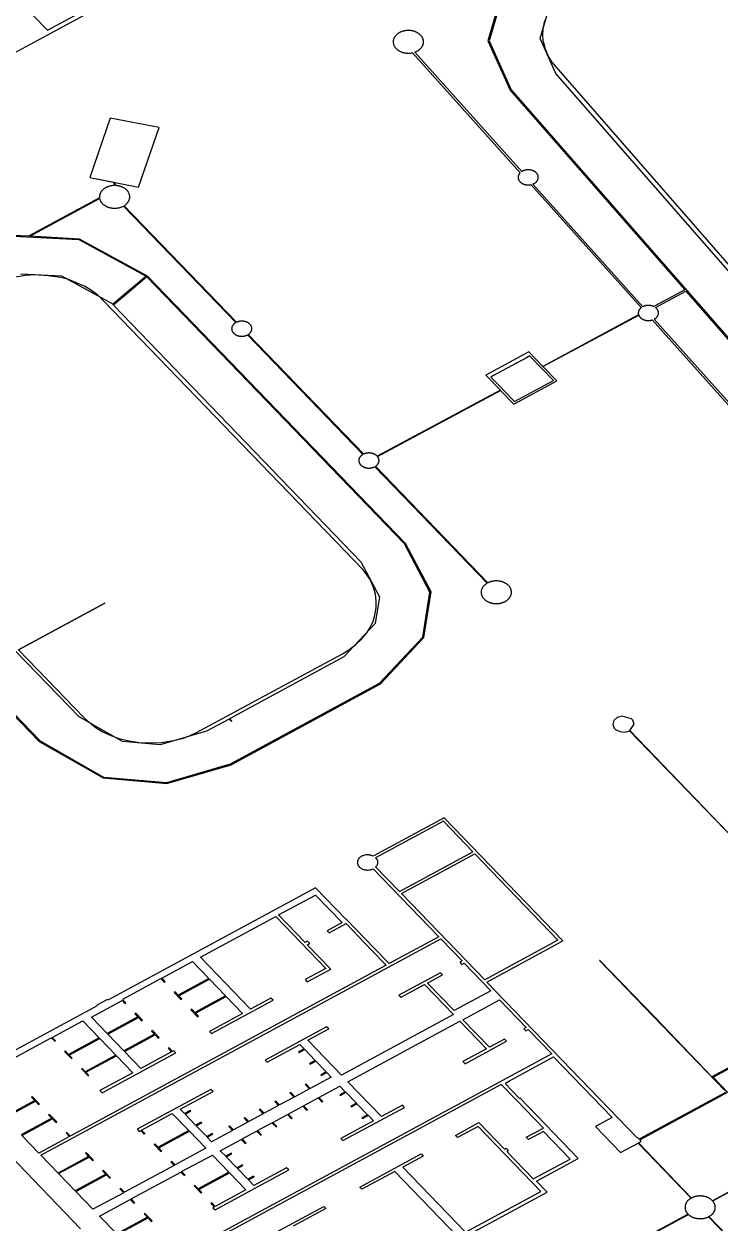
# Model space of a CAD drawing. Extents: x 12.24841 to 12.25249, y 41.79404 to 41.79717.
# Drawn here: x 12.251239 to 12.25157, y 41.79537 to 41.795941 of the extents above; entities that cross this region are included whole.
import ezdxf

# ---------------------------------------------------------------- set-up
doc = ezdxf.new("R2010")
doc.units = 0
doc.layers.add('RM$', color=3, linetype='CONTINUOUS')

msp = doc.modelspace()

# ---------------------------------------------------------------- linework, layer by layer
at = {"layer": 'RM$'}
for points in [[(12.25146801, 41.79595939), (12.25146035, 41.79593296), (12.25147081, 41.7959096), (12.25158568, 41.79577829), (12.25161019, 41.7957619), (12.25164158, 41.79575658), (12.25167409, 41.79576389), (12.25173873, 41.79579319), (12.25174682, 41.79579754), (12.25176869, 41.79582548), (12.25176248, 41.79585722), (12.25166401, 41.79599596)], [(12.25122581, 41.79592271), (12.25136028, 41.79599537)], [(12.25164451, 41.79598602), (12.25173986, 41.79585167), (12.25174429, 41.79582903), (12.25172967, 41.79581036), (12.25173185, 41.7958081), (12.25173184, 41.7958081), (12.25173174, 41.79580805), (12.2517296, 41.79581027), (12.25172909, 41.79580963), (12.25172579, 41.79580785), (12.25166449, 41.79578005), (12.25164074, 41.79577472), (12.25162129, 41.79577801), (12.25160361, 41.79578984), (12.25149209, 41.79591732), (12.25148464, 41.79593396), (12.25148955, 41.7959509)], [(12.2512289, 41.79595968), (12.25124989, 41.79593793), (12.2513082, 41.79596945)], [(12.25146745, 41.79595961), (12.25145972, 41.79593294), (12.25147026, 41.7959094), (12.25155339, 41.79581437), (12.25153868, 41.79580642), (12.25153867, 41.79580642), (12.25153853, 41.79580649), (12.25153838, 41.79580655), (12.25153823, 41.7958066), (12.25153808, 41.79580666), (12.25153793, 41.79580671), (12.25153777, 41.79580675), (12.25153761, 41.79580679), (12.25153745, 41.79580683), (12.25153729, 41.79580686), (12.25153713, 41.79580689), (12.25153696, 41.79580692), (12.25153679, 41.79580694), (12.25153663, 41.79580695), (12.25153646, 41.79580696), (12.25153629, 41.79580697), (12.25153612, 41.79580697), (12.25153596, 41.79580697), (12.25153579, 41.79580697), (12.25153562, 41.79580695), (12.25153546, 41.79580694), (12.25153529, 41.79580692), (12.25153512, 41.7958069), (12.25153496, 41.79580687), (12.2515348, 41.79580684), (12.25153464, 41.7958068), (12.25153448, 41.79580676), (12.25153432, 41.79580672), (12.25153417, 41.79580667), (12.25153401, 41.79580661), (12.25153386, 41.79580656), (12.25153372, 41.7958065), (12.25153357, 41.79580643), (12.25153346, 41.79580637), (12.25153346, 41.79580637), (12.25148112, 41.79586474), (12.25148126, 41.7958648), (12.25148141, 41.79586486), (12.25148155, 41.79586493), (12.25148168, 41.795865), (12.25148182, 41.79586508), (12.25148195, 41.79586516), (12.25148208, 41.79586524), (12.2514822, 41.79586533), (12.25148232, 41.79586542), (12.25148243, 41.79586551), (12.25148254, 41.7958656), (12.25148265, 41.7958657), (12.25148275, 41.7958658), (12.25148285, 41.7958659), (12.25148294, 41.79586601), (12.25148303, 41.79586611), (12.25148311, 41.79586622), (12.25148319, 41.79586634), (12.25148326, 41.79586645), (12.25148332, 41.79586657), (12.25148338, 41.79586668), (12.25148344, 41.7958668), (12.25148349, 41.79586692), (12.25148353, 41.79586704), (12.25148357, 41.79586716), (12.2514836, 41.79586729), (12.25148363, 41.79586741), (12.25148365, 41.79586754), (12.25148367, 41.79586766), (12.25148368, 41.79586779), (12.25148368, 41.79586791), (12.25148368, 41.79586804), (12.25148367, 41.79586816), (12.25148365, 41.79586829), (12.25148363, 41.79586841), (12.25148361, 41.79586854), (12.25148358, 41.79586866), (12.25148354, 41.79586878), (12.2514835, 41.79586891), (12.25148345, 41.79586903), (12.25148339, 41.79586915), (12.25148333, 41.79586926), (12.25148327, 41.79586938), (12.2514832, 41.79586949), (12.25148312, 41.7958696), (12.25148304, 41.79586971), (12.25148296, 41.79586982), (12.25148286, 41.79586993), (12.25148277, 41.79587003), (12.25148267, 41.79587013), (12.25148256, 41.79587023), (12.25148245, 41.79587033), (12.25148234, 41.79587042), (12.25148222, 41.79587051), (12.2514821, 41.79587059), (12.25148197, 41.79587068), (12.25148184, 41.79587075), (12.25148171, 41.79587083), (12.25148157, 41.7958709), (12.25148143, 41.79587097), (12.25148129, 41.79587104), (12.25148114, 41.7958711), (12.25148099, 41.79587116), (12.25148084, 41.79587121), (12.25148068, 41.79587126), (12.25148053, 41.7958713), (12.25148037, 41.79587134), (12.25148021, 41.79587138), (12.25148004, 41.79587141), (12.25147988, 41.79587144), (12.25147972, 41.79587147), (12.25147955, 41.79587149), (12.25147938, 41.7958715), (12.25147922, 41.79587151), (12.25147905, 41.79587152), (12.25147888, 41.79587152), (12.25147871, 41.79587152), (12.25147855, 41.79587152), (12.25147838, 41.79587151), (12.25147821, 41.79587149), (12.25147805, 41.79587147), (12.25147788, 41.79587145), (12.25147772, 41.79587142), (12.25147755, 41.79587139), (12.25147739, 41.79587135), (12.25147723, 41.79587131), (12.25147708, 41.79587127), (12.25147692, 41.79587122), (12.25147677, 41.79587116), (12.25147662, 41.79587111), (12.25147647, 41.79587105), (12.25147633, 41.79587098), (12.25147619, 41.79587091), (12.25147605, 41.79587084), (12.25147592, 41.79587077), (12.25147579, 41.79587069), (12.25142481, 41.79592755), (12.25142494, 41.79592759), (12.25142516, 41.79592768), (12.25142538, 41.79592777), (12.2514256, 41.79592787), (12.25142581, 41.79592797), (12.25142602, 41.79592808), (12.25142622, 41.79592819), (12.25142641, 41.79592831), (12.25142661, 41.79592843), (12.25142679, 41.79592856), (12.25142697, 41.79592869), (12.25142714, 41.79592883), (12.25142731, 41.79592897), (12.25142747, 41.79592912), (12.25142762, 41.79592927), (12.25142776, 41.79592942), (12.2514279, 41.79592958), (12.25142803, 41.79592974), (12.25142815, 41.7959299), (12.25142827, 41.79593007), (12.25142838, 41.79593024), (12.25142848, 41.79593042), (12.25142857, 41.79593059), (12.25142865, 41.79593077), (12.25142872, 41.79593095), (12.25142879, 41.79593113), (12.25142885, 41.79593132), (12.2514289, 41.7959315), (12.25142894, 41.79593169), (12.25142897, 41.79593187), (12.25142899, 41.79593206), (12.251429, 41.79593225), (12.25142901, 41.79593244), (12.25142901, 41.79593263), (12.25142899, 41.79593282), (12.25142897, 41.795933), (12.25142894, 41.79593319), (12.2514289, 41.79593338), (12.25142886, 41.79593356), (12.2514288, 41.79593375), (12.25142873, 41.79593393), (12.25142866, 41.79593411), (12.25142858, 41.79593429), (12.25142849, 41.79593446), (12.25142839, 41.79593464), (12.25142829, 41.79593481), (12.25142817, 41.79593498), (12.25142805, 41.79593514), (12.25142792, 41.7959353), (12.25142779, 41.79593546), (12.25142764, 41.79593562), (12.25142749, 41.79593577), (12.25142733, 41.79593591), (12.25142717, 41.79593606), (12.251427, 41.79593619), (12.25142682, 41.79593633), (12.25142664, 41.79593646), (12.25142645, 41.79593658), (12.25142625, 41.7959367), (12.25142605, 41.79593681), (12.25142584, 41.79593692), (12.25142563, 41.79593703), (12.25142542, 41.79593712), (12.2514252, 41.79593722), (12.25142497, 41.7959373), (12.25142475, 41.79593738), (12.25142451, 41.79593746), (12.25142428, 41.79593752), (12.25142404, 41.79593759), (12.2514238, 41.79593764), (12.25142356, 41.79593769), (12.25142331, 41.79593773), (12.25142307, 41.79593777), (12.25142282, 41.7959378), (12.25142257, 41.79593782), (12.25142232, 41.79593784), (12.25142206, 41.79593785), (12.25142181, 41.79593785), (12.25142156, 41.79593785), (12.25142131, 41.79593784), (12.25142106, 41.79593783), (12.25142081, 41.7959378), (12.25142056, 41.79593778), (12.25142031, 41.79593774), (12.25142007, 41.7959377), (12.25141982, 41.79593765), (12.25141958, 41.7959376), (12.25141934, 41.79593753), (12.25141911, 41.79593747), (12.25141888, 41.79593739), (12.25141865, 41.79593732), (12.25141842, 41.79593723), (12.2514182, 41.79593714), (12.25141798, 41.79593704), (12.25141777, 41.79593694), (12.25141757, 41.79593683), (12.25141736, 41.79593672), (12.25141717, 41.7959366), (12.25141698, 41.79593648), (12.25141679, 41.79593635), (12.25141661, 41.79593622), (12.25141644, 41.79593608), (12.25141628, 41.79593594), (12.25141612, 41.79593579), (12.25141597, 41.79593564), (12.25141582, 41.79593549), (12.25141568, 41.79593533), (12.25141555, 41.79593517), (12.25141543, 41.795935), (12.25141531, 41.79593484), (12.25141521, 41.79593467), (12.25141511, 41.79593449), (12.25141502, 41.79593432), (12.25141493, 41.79593414), (12.25141486, 41.79593396), (12.25141479, 41.79593378), (12.25141474, 41.79593359), (12.25141469, 41.79593341), (12.25141465, 41.79593322), (12.25141462, 41.79593303), (12.25141459, 41.79593285), (12.25141458, 41.79593266), (12.25141457, 41.79593247), (12.25141458, 41.79593228), (12.25141459, 41.79593209), (12.25141461, 41.79593191), (12.25141464, 41.79593172), (12.25141468, 41.79593153), (12.25141473, 41.79593135), (12.25141478, 41.79593116), (12.25141485, 41.79593098), (12.25141492, 41.7959308), (12.251415, 41.79593062), (12.25141509, 41.79593045), (12.25141519, 41.79593027), (12.2514153, 41.7959301), (12.25141541, 41.79592993), (12.25141553, 41.79592977), (12.25141566, 41.79592961), (12.2514158, 41.79592945), (12.25141594, 41.79592929), (12.25141609, 41.79592914), (12.25141625, 41.79592899), (12.25141641, 41.79592885), (12.25141659, 41.79592871), (12.25141676, 41.79592858), (12.25141695, 41.79592845), (12.25141714, 41.79592833), (12.25141733, 41.79592821), (12.25141753, 41.79592809), (12.25141774, 41.79592799), (12.25141795, 41.79592788), (12.25141816, 41.79592778), (12.25141838, 41.79592769), (12.25141861, 41.79592761), (12.25141884, 41.79592753), (12.25141907, 41.79592745), (12.2514193, 41.79592738), (12.25141954, 41.79592732), (12.25141978, 41.79592727), (12.25142003, 41.79592722), (12.25142027, 41.79592717), (12.25142052, 41.79592714), (12.25142077, 41.79592711), (12.25142102, 41.79592708), (12.25142127, 41.79592707), (12.25142152, 41.79592706), (12.25142177, 41.79592705), (12.25142202, 41.79592706), (12.25142227, 41.79592707), (12.25142252, 41.79592708), (12.25142278, 41.7959271), (12.25142302, 41.79592713), (12.25142327, 41.79592717), (12.25142352, 41.79592721), (12.25142376, 41.79592726), (12.25142384, 41.79592728), (12.25147508, 41.79587014), (12.25147498, 41.79587005), (12.25147489, 41.79586995), (12.25147479, 41.79586984), (12.25147471, 41.79586973), (12.25147463, 41.79586962), (12.25147455, 41.79586951), (12.25147448, 41.7958694), (12.25147441, 41.79586928), (12.25147435, 41.79586917), (12.2514743, 41.79586905), (12.25147425, 41.79586893), (12.2514742, 41.7958688), (12.25147416, 41.79586868), (12.25147413, 41.79586856), (12.2514741, 41.79586844), (12.25147408, 41.79586831), (12.25147407, 41.79586819), (12.25147406, 41.79586806), (12.25147406, 41.79586793), (12.25147406, 41.79586781), (12.25147407, 41.79586768), (12.25147408, 41.79586756), (12.2514741, 41.79586743), (12.25147413, 41.79586731), (12.25147416, 41.79586719), (12.2514742, 41.79586706), (12.25147424, 41.79586694), (12.25147429, 41.79586682), (12.25147434, 41.7958667), (12.2514744, 41.79586658), (12.25147447, 41.79586647), (12.25147454, 41.79586635), (12.25147461, 41.79586624), (12.25147469, 41.79586613), (12.25147478, 41.79586602), (12.25147487, 41.79586592), (12.25147497, 41.79586582), (12.25147507, 41.79586572), (12.25147517, 41.79586562), (12.25147528, 41.79586552), (12.2514754, 41.79586543), (12.25147551, 41.79586534), (12.25147564, 41.79586526), (12.25147576, 41.79586517), (12.25147589, 41.79586509), (12.25147603, 41.79586502), (12.25147617, 41.79586494), (12.25147631, 41.79586488), (12.25147645, 41.79586481), (12.2514766, 41.79586475), (12.25147675, 41.79586469), (12.2514769, 41.79586464), (12.25147705, 41.79586459), (12.25147721, 41.79586454), (12.25147737, 41.7958645), (12.25147753, 41.79586447), (12.25147769, 41.79586443), (12.25147785, 41.7958644), (12.25147802, 41.79586438), (12.25147818, 41.79586436), (12.25147835, 41.79586434), (12.25147852, 41.79586433), (12.25147869, 41.79586433), (12.25147885, 41.79586432), (12.25147902, 41.79586433), (12.25147919, 41.79586433), (12.25147936, 41.79586434), (12.25147952, 41.79586436), (12.25147969, 41.79586438), (12.25147985, 41.7958644), (12.25148002, 41.79586443), (12.25148017, 41.79586446), (12.25153268, 41.7958059), (12.25153266, 41.79580588), (12.25153254, 41.79580579), (12.25153243, 41.7958057), (12.25153233, 41.7958056), (12.25153223, 41.7958055), (12.25153213, 41.7958054), (12.25153204, 41.79580529), (12.25153195, 41.79580518), (12.25153187, 41.79580507), (12.25153179, 41.79580496), (12.25153172, 41.79580485), (12.25153166, 41.79580473), (12.25153159, 41.79580461), (12.25153154, 41.7958045), (12.25153149, 41.79580438), (12.25153145, 41.79580425), (12.25153141, 41.79580413), (12.25153138, 41.79580401), (12.25153135, 41.79580388), (12.25153133, 41.79580376), (12.25153131, 41.79580363), (12.2515313, 41.79580351), (12.2515313, 41.79580338), (12.2515313, 41.79580326), (12.25153131, 41.79580313), (12.25153132, 41.79580301), (12.25153134, 41.79580288), (12.25153137, 41.79580276), (12.2515314, 41.79580263), (12.25153146, 41.79580245), (12.25148589, 41.7957779), (12.25147916, 41.79578488), (12.25145868, 41.79577381), (12.25146563, 41.79576661), (12.25140692, 41.79573522), (12.25140691, 41.79573523), (12.25140681, 41.79573533), (12.25140671, 41.79573543), (12.2514066, 41.79573552), (12.25140648, 41.79573561), (12.25140637, 41.7957357), (12.25140624, 41.79573579), (12.25140612, 41.79573587), (12.25140599, 41.79573595), (12.25140585, 41.79573603), (12.25140572, 41.7957361), (12.25140557, 41.79573617), (12.25140543, 41.79573623), (12.25140528, 41.79573629), (12.25140514, 41.79573635), (12.25140498, 41.7957364), (12.25140483, 41.79573645), (12.25140467, 41.7957365), (12.25140451, 41.79573654), (12.25140435, 41.79573658), (12.25140419, 41.79573661), (12.25140403, 41.79573664), (12.25140386, 41.79573666), (12.2514037, 41.79573668), (12.25140353, 41.7957367), (12.25140336, 41.79573671), (12.2514032, 41.79573672), (12.25140303, 41.79573672), (12.25140286, 41.79573672), (12.25140269, 41.79573671), (12.25140252, 41.7957367), (12.25140236, 41.79573669), (12.25140219, 41.79573667), (12.25140203, 41.79573664), (12.25140186, 41.79573661), (12.2514017, 41.79573658), (12.25140154, 41.79573655), (12.25140138, 41.79573651), (12.25140122, 41.79573646), (12.25140107, 41.79573641), (12.25140092, 41.79573636), (12.25140077, 41.7957363), (12.25140062, 41.79573624), (12.25140052, 41.7957362), (12.25134558, 41.79579314), (12.25134566, 41.7957932), (12.25134579, 41.79579328), (12.25134591, 41.79579337), (12.25134602, 41.79579346), (12.25134613, 41.79579356), (12.25134624, 41.79579365), (12.25134634, 41.79579375), (12.25134643, 41.79579386), (12.25134653, 41.79579396), (12.25134661, 41.79579407), (12.2513467, 41.79579418), (12.25134677, 41.79579429), (12.25134684, 41.7957944), (12.25134691, 41.79579452), (12.25134697, 41.79579464), (12.25134703, 41.79579476), (12.25134708, 41.79579488), (12.25134712, 41.795795), (12.25134716, 41.79579512), (12.25134719, 41.79579524), (12.25134722, 41.79579537), (12.25134724, 41.79579549), (12.25134725, 41.79579562), (12.25134726, 41.79579574), (12.25134727, 41.79579587), (12.25134726, 41.79579599), (12.25134725, 41.79579612), (12.25134724, 41.79579624), (12.25134722, 41.79579637), (12.25134719, 41.79579649), (12.25134716, 41.79579662), (12.25134713, 41.79579674), (12.25134708, 41.79579686), (12.25134703, 41.79579698), (12.25134698, 41.7957971), (12.25134692, 41.79579722), (12.25134686, 41.79579733), (12.25134678, 41.79579745), (12.25134671, 41.79579756), (12.25134663, 41.79579767), (12.25134654, 41.79579778), (12.25134645, 41.79579788), (12.25134635, 41.79579799), (12.25134625, 41.79579809), (12.25134615, 41.79579818), (12.25134604, 41.79579828), (12.25134592, 41.79579837), (12.25134581, 41.79579846), (12.25134568, 41.79579855), (12.25134556, 41.79579863), (12.25134543, 41.79579871), (12.25134529, 41.79579878), (12.25134516, 41.79579886), (12.25134502, 41.79579893), (12.25134487, 41.79579899), (12.25134473, 41.79579905), (12.25134458, 41.79579911), (12.25134442, 41.79579916), (12.25134427, 41.79579921), (12.25134411, 41.79579926), (12.25134395, 41.7957993), (12.25134379, 41.79579934), (12.25134363, 41.79579937), (12.25134347, 41.7957994), (12.2513433, 41.79579942), (12.25134314, 41.79579944), (12.25134297, 41.79579946), (12.2513428, 41.79579947), (12.25134264, 41.79579948), (12.25134247, 41.79579948), (12.2513423, 41.79579948), (12.25134213, 41.79579947), (12.25134197, 41.79579946), (12.2513418, 41.79579944), (12.25134163, 41.79579943), (12.25134147, 41.7957994), (12.2513413, 41.79579937), (12.25134114, 41.79579934), (12.25134098, 41.79579931), (12.25134082, 41.79579926), (12.25134066, 41.79579922), (12.25134051, 41.79579917), (12.25134036, 41.79579912), (12.25134021, 41.79579906), (12.25134006, 41.795799), (12.25133996, 41.79579896), (12.25128643, 41.79585444), (12.25128671, 41.79585461), (12.25128689, 41.79585474), (12.25128707, 41.79585487), (12.25128724, 41.79585501), (12.25128741, 41.79585515), (12.25128757, 41.7958553), (12.25128772, 41.79585545), (12.25128787, 41.7958556), (12.251288, 41.79585576), (12.25128813, 41.79585592), (12.25128826, 41.79585609), (12.25128837, 41.79585626), (12.25128848, 41.79585643), (12.25128858, 41.7958566), (12.25128867, 41.79585677), (12.25128875, 41.79585695), (12.25128883, 41.79585713), (12.25128889, 41.79585731), (12.25128895, 41.7958575), (12.251289, 41.79585768), (12.25128904, 41.79585787), (12.25128907, 41.79585806), (12.25128909, 41.79585824), (12.25128911, 41.79585843), (12.25128911, 41.79585862), (12.25128911, 41.79585881), (12.2512891, 41.795859), (12.25128907, 41.79585919), (12.25128904, 41.79585937), (12.25128901, 41.79585956), (12.25128896, 41.79585974), (12.2512889, 41.79585993), (12.25128884, 41.79586011), (12.25128876, 41.79586029), (12.25128868, 41.79586047), (12.25128859, 41.79586065), (12.2512885, 41.79586082), (12.25128839, 41.79586099), (12.25128828, 41.79586116), (12.25128816, 41.79586132), (12.25128803, 41.79586149), (12.25128789, 41.79586164), (12.25128775, 41.7958618), (12.25128759, 41.79586195), (12.25128744, 41.7958621), (12.25128727, 41.79586224), (12.2512871, 41.79586238), (12.25128692, 41.79586251), (12.25128674, 41.79586264), (12.25128655, 41.79586276), (12.25128635, 41.79586288), (12.25128615, 41.795863), (12.25128595, 41.79586311), (12.25128574, 41.79586321), (12.25128552, 41.79586331), (12.2512853, 41.7958634), (12.25128508, 41.79586348), (12.25128485, 41.79586356), (12.25128462, 41.79586364), (12.25128438, 41.79586371), (12.25128414, 41.79586377), (12.2512839, 41.79586382), (12.25128366, 41.79586387), (12.25128342, 41.79586392), (12.25128317, 41.79586395), (12.25128292, 41.79586398), (12.25128267, 41.79586401), (12.25128242, 41.79586402), (12.25128217, 41.79586403), (12.25128216, 41.79586548), (12.25129334, 41.79586332), (12.2513031, 41.79589165), (12.25127981, 41.79589614), (12.25127005, 41.79586781), (12.25128157, 41.79586559), (12.25128166, 41.79586403), (12.25128141, 41.79586403), (12.25128116, 41.79586401), (12.25128091, 41.79586399), (12.25128066, 41.79586396), (12.25128041, 41.79586392), (12.25128017, 41.79586388), (12.25127993, 41.79586383), (12.25127968, 41.79586378), (12.25127945, 41.79586372), (12.25127921, 41.79586365), (12.25127898, 41.79586358), (12.25127875, 41.7958635), (12.25127852, 41.79586341), (12.2512783, 41.79586332), (12.25127809, 41.79586323), (12.25127788, 41.79586312), (12.25127767, 41.79586302), (12.25127747, 41.7958629), (12.25127727, 41.79586278), (12.25127708, 41.79586266), (12.2512769, 41.79586253), (12.25127672, 41.7958624), (12.25127655, 41.79586226), (12.25127638, 41.79586212), (12.25127622, 41.79586197), (12.25127607, 41.79586182), (12.25127592, 41.79586167), (12.25127579, 41.79586151), (12.25127565, 41.79586135), (12.25127553, 41.79586119), (12.25127542, 41.79586102), (12.25127531, 41.79586085), (12.25127521, 41.79586067), (12.25127512, 41.7958605), (12.25127504, 41.79586032), (12.25127496, 41.79586014), (12.2512749, 41.79585996), (12.25127484, 41.79585978), (12.25127479, 41.79585959), (12.25127475, 41.7958594), (12.25127472, 41.79585922), (12.2512747, 41.79585903), (12.25127468, 41.79585884), (12.25127468, 41.79585865), (12.25127468, 41.79585846), (12.2512747, 41.79585818), (12.25124086, 41.7958399), (12.25123358, 41.79584029)], [(12.25160627, 41.79578978), (12.25149008, 41.79592294), (12.25148839, 41.79592583), (12.25148708, 41.79592896), (12.25148677, 41.79593021), (12.25148606, 41.79593297), (12.25148578, 41.79593573), (12.25148599, 41.79593886), (12.25148676, 41.79594267)], [(12.25112331, 41.79572638), (12.25124593, 41.79559931), (12.2512764, 41.79558202), (12.25130684, 41.79557936), (12.25133735, 41.79558827), (12.25140845, 41.79562679), (12.25142922, 41.79564884), (12.25143261, 41.79567058), (12.25142049, 41.79569364), (12.25129761, 41.79582097), (12.25126523, 41.79583857), (12.2512415, 41.79583986), (12.25127476, 41.79585783), (12.25127483, 41.79585753), (12.25127489, 41.79585735), (12.25127495, 41.79585716), (12.25127502, 41.79585698), (12.25127511, 41.7958568), (12.2512752, 41.79585663), (12.25127529, 41.79585645), (12.2512754, 41.79585628), (12.25127551, 41.79585612), (12.25127563, 41.79585595), (12.25127576, 41.79585579), (12.2512759, 41.79585563), (12.25127604, 41.79585548), (12.25127619, 41.79585532), (12.25127635, 41.79585518), (12.25127652, 41.79585503), (12.25127669, 41.7958549), (12.25127687, 41.79585476), (12.25127705, 41.79585463), (12.25127724, 41.79585451), (12.25127743, 41.79585439), (12.25127764, 41.79585428), (12.25127784, 41.79585417), (12.25127805, 41.79585407), (12.25127827, 41.79585397), (12.25127849, 41.79585388), (12.25127871, 41.79585379), (12.25127894, 41.79585371), (12.25127917, 41.79585364), (12.25127941, 41.79585357), (12.25127964, 41.79585351), (12.25127988, 41.79585345), (12.25128013, 41.7958534), (12.25128037, 41.79585336), (12.25128062, 41.79585332), (12.25128087, 41.79585329), (12.25128112, 41.79585327), (12.25128137, 41.79585325), (12.25128162, 41.79585324), (12.25128187, 41.79585324), (12.25128213, 41.79585324), (12.25128238, 41.79585325), (12.25128263, 41.79585326), (12.25128288, 41.79585329), (12.25128313, 41.79585332), (12.25128337, 41.79585335), (12.25128362, 41.79585339), (12.25128386, 41.79585344), (12.2512841, 41.7958535), (12.25128434, 41.79585356), (12.25128458, 41.79585362), (12.25128481, 41.7958537), (12.25128504, 41.79585378), (12.25128526, 41.79585386), (12.25128548, 41.79585395), (12.2512857, 41.79585405), (12.25128609, 41.79585424), (12.25133961, 41.79579878), (12.2513395, 41.79579872), (12.25133937, 41.79579864), (12.25133924, 41.79579856), (12.25133912, 41.79579848), (12.251339, 41.79579839), (12.25133889, 41.79579829), (12.25133878, 41.7957982), (12.25133867, 41.7957981), (12.25133857, 41.795798), (12.25133847, 41.7957979), (12.25133838, 41.79579779), (12.25133829, 41.79579769), (12.25133821, 41.79579758), (12.25133814, 41.79579747), (12.25133806, 41.79579735), (12.251338, 41.79579724), (12.25133794, 41.79579712), (12.25133788, 41.795797), (12.25133783, 41.79579688), (12.25133779, 41.79579676), (12.25133775, 41.79579664), (12.25133772, 41.79579651), (12.25133769, 41.79579639), (12.25133767, 41.79579626), (12.25133766, 41.79579614), (12.25133765, 41.79579601), (12.25133764, 41.79579589), (12.25133764, 41.79579576), (12.25133765, 41.79579564), (12.25133767, 41.79579551), (12.25133769, 41.79579539), (12.25133771, 41.79579526), (12.25133774, 41.79579514), (12.25133778, 41.79579502), (12.25133783, 41.7957949), (12.25133787, 41.79579478), (12.25133793, 41.79579466), (12.25133799, 41.79579454), (12.25133805, 41.79579442), (12.25133812, 41.79579431), (12.2513382, 41.7957942), (12.25133828, 41.79579409), (12.25133837, 41.79579398), (12.25133846, 41.79579387), (12.25133855, 41.79579377), (12.25133865, 41.79579367), (12.25133876, 41.79579357), (12.25133887, 41.79579348), (12.25133898, 41.79579338), (12.2513391, 41.7957933), (12.25133922, 41.79579321), (12.25133935, 41.79579313), (12.25133948, 41.79579305), (12.25133961, 41.79579297), (12.25133975, 41.7957929), (12.25133989, 41.79579283), (12.25134004, 41.79579276), (12.25134018, 41.7957927), (12.25134033, 41.79579265), (12.25134048, 41.79579259), (12.25134064, 41.79579254), (12.2513408, 41.7957925), (12.25134095, 41.79579246), (12.25134111, 41.79579242), (12.25134128, 41.79579239), (12.25134144, 41.79579236), (12.2513416, 41.79579233), (12.25134177, 41.79579231), (12.25134194, 41.7957923), (12.2513421, 41.79579229), (12.25134227, 41.79579228), (12.25134244, 41.79579228), (12.25134261, 41.79579228), (12.25134278, 41.79579229), (12.25134294, 41.7957923), (12.25134311, 41.79579231), (12.25134328, 41.79579233), (12.25134344, 41.79579235), (12.2513436, 41.79579238), (12.25134377, 41.79579241), (12.25134393, 41.79579245), (12.25134409, 41.79579249), (12.25134424, 41.79579254), (12.2513444, 41.79579258), (12.25134455, 41.79579264), (12.2513447, 41.79579269), (12.25134485, 41.79579275), (12.25134499, 41.79579282), (12.25134513, 41.79579289), (12.25134524, 41.79579294), (12.25140017, 41.79573602), (12.25140006, 41.79573596), (12.25139993, 41.79573588), (12.2513998, 41.7957358), (12.25139968, 41.79573572), (12.25139956, 41.79573563), (12.25139945, 41.79573554), (12.25139934, 41.79573544), (12.25139923, 41.79573534), (12.25139913, 41.79573524), (12.25139903, 41.79573514), (12.25139894, 41.79573504), (12.25139885, 41.79573493), (12.25139877, 41.79573482), (12.25139869, 41.79573471), (12.25139862, 41.79573459), (12.25139856, 41.79573448), (12.2513985, 41.79573436), (12.25139844, 41.79573424), (12.25139839, 41.79573412), (12.25139835, 41.795734), (12.25139831, 41.79573388), (12.25139828, 41.79573375), (12.25139825, 41.79573363), (12.25139823, 41.79573351), (12.25139821, 41.79573338), (12.25139821, 41.79573326), (12.2513982, 41.79573313), (12.2513982, 41.795733), (12.25139821, 41.79573288), (12.25139823, 41.79573275), (12.25139825, 41.79573263), (12.25139827, 41.7957325), (12.2513983, 41.79573238), (12.25139834, 41.79573226), (12.25139838, 41.79573214), (12.25139843, 41.79573202), (12.25139849, 41.7957319), (12.25139855, 41.79573178), (12.25139861, 41.79573166), (12.25139868, 41.79573155), (12.25139876, 41.79573144), (12.25139884, 41.79573133), (12.25139893, 41.79573122), (12.25139902, 41.79573111), (12.25139911, 41.79573101), (12.25139921, 41.79573091), (12.25139932, 41.79573081), (12.25139943, 41.79573072), (12.25139954, 41.79573063), (12.25139966, 41.79573054), (12.25139978, 41.79573045), (12.25139991, 41.79573037), (12.25140004, 41.79573029), (12.25140017, 41.79573021), (12.25140031, 41.79573014), (12.25140045, 41.79573007), (12.2514006, 41.79573001), (12.25140074, 41.79572994), (12.25140089, 41.79572989), (12.25140104, 41.79572983), (12.2514012, 41.79572978), (12.25140135, 41.79572974), (12.25140151, 41.7957297), (12.25140167, 41.79572966), (12.25140184, 41.79572963), (12.251402, 41.7957296), (12.25140216, 41.79572957), (12.25140233, 41.79572955), (12.2514025, 41.79572954), (12.25140266, 41.79572953), (12.25140283, 41.79572952), (12.251403, 41.79572952), (12.25140317, 41.79572952), (12.25140333, 41.79572953), (12.2514035, 41.79572954), (12.25140367, 41.79572955), (12.25140383, 41.79572957), (12.251404, 41.79572959), (12.25140416, 41.79572962), (12.25140433, 41.79572966), (12.25140449, 41.79572969), (12.25140465, 41.79572973), (12.2514048, 41.79572978), (12.25140496, 41.79572983), (12.25140511, 41.79572988), (12.25140526, 41.79572993), (12.25140541, 41.79573), (12.25140555, 41.79573006), (12.25140569, 41.79573013), (12.2514058, 41.79573018), (12.25145932, 41.79567472), (12.25145905, 41.79567456), (12.25145886, 41.79567444), (12.25145867, 41.79567431), (12.25145849, 41.79567418), (12.25145832, 41.79567404), (12.25145815, 41.7956739), (12.251458, 41.79567375), (12.25145784, 41.7956736), (12.2514577, 41.79567345), (12.25145756, 41.79567329), (12.25145743, 41.79567313), (12.25145731, 41.79567296), (12.25145719, 41.79567279), (12.25145709, 41.79567262), (12.25145699, 41.79567245), (12.2514569, 41.79567227), (12.25145681, 41.7956721), (12.25145674, 41.79567192), (12.25145667, 41.79567173), (12.25145661, 41.79567155), (12.25145657, 41.79567137), (12.25145653, 41.79567118), (12.25145649, 41.79567099), (12.25145647, 41.79567081), (12.25145646, 41.79567062), (12.25145645, 41.79567043), (12.25145646, 41.79567024), (12.25145647, 41.79567005), (12.25145649, 41.79566986), (12.25145652, 41.79566968), (12.25145656, 41.79566949), (12.25145661, 41.79566931), (12.25145666, 41.79566912), (12.25145673, 41.79566894), (12.2514568, 41.79566876), (12.25145688, 41.79566858), (12.25145697, 41.7956684), (12.25145707, 41.79566823), (12.25145717, 41.79566806), (12.25145729, 41.79566789), (12.25145741, 41.79566773), (12.25145754, 41.79566756), (12.25145767, 41.79566741), (12.25145782, 41.79566725), (12.25145797, 41.7956671), (12.25145813, 41.79566695), (12.25145829, 41.79566681), (12.25145846, 41.79566667), (12.25145864, 41.79566654), (12.25145883, 41.79566641), (12.25145901, 41.79566629), (12.25145921, 41.79566617), (12.25145941, 41.79566605), (12.25145962, 41.79566594), (12.25145983, 41.79566584), (12.25146004, 41.79566574), (12.25146026, 41.79566565), (12.25146049, 41.79566557), (12.25146072, 41.79566549), (12.25146095, 41.79566541), (12.25146118, 41.79566534), (12.25146142, 41.79566528), (12.25146166, 41.79566523), (12.2514619, 41.79566518), (12.25146215, 41.79566513), (12.2514624, 41.7956651), (12.25146264, 41.79566507), (12.25146289, 41.79566504), (12.25146315, 41.79566503), (12.2514634, 41.79566502), (12.25146365, 41.79566501), (12.2514639, 41.79566501), (12.25146415, 41.79566502), (12.2514644, 41.79566504), (12.25146465, 41.79566506), (12.2514649, 41.79566509), (12.25146515, 41.79566513), (12.2514654, 41.79566517), (12.25146564, 41.79566522), (12.25146588, 41.79566527), (12.25146612, 41.79566533), (12.25146635, 41.7956654), (12.25146659, 41.79566547), (12.25146681, 41.79566555), (12.25146704, 41.79566564), (12.25146726, 41.79566573), (12.25146748, 41.79566582), (12.25146769, 41.79566593), (12.2514679, 41.79566603), (12.2514681, 41.79566615), (12.25146829, 41.79566627), (12.25146848, 41.79566639), (12.25146867, 41.79566652), (12.25146885, 41.79566665), (12.25146902, 41.79566679), (12.25146919, 41.79566693), (12.25146934, 41.79566708), (12.2514695, 41.79566723), (12.25146964, 41.79566738), (12.25146978, 41.79566754), (12.25146991, 41.7956677), (12.25147003, 41.79566786), (12.25147015, 41.79566803), (12.25147025, 41.7956682), (12.25147035, 41.79566837), (12.25147044, 41.79566855), (12.25147053, 41.79566873), (12.2514706, 41.79566891), (12.25147067, 41.79566909), (12.25147073, 41.79566927), (12.25147077, 41.79566946), (12.25147081, 41.79566965), (12.25147085, 41.79566983), (12.25147087, 41.79567002), (12.25147088, 41.79567021), (12.25147089, 41.7956704), (12.25147088, 41.79567059), (12.25147087, 41.79567077), (12.25147085, 41.79567096), (12.25147082, 41.79567115), (12.25147078, 41.79567133), (12.25147073, 41.79567152), (12.25147068, 41.7956717), (12.25147061, 41.79567189), (12.25147054, 41.79567207), (12.25147046, 41.79567224), (12.25147037, 41.79567242), (12.25147027, 41.79567259), (12.25147017, 41.79567277), (12.25147005, 41.79567293), (12.25146993, 41.7956731), (12.2514698, 41.79567326), (12.25146967, 41.79567342), (12.25146952, 41.79567357), (12.25146937, 41.79567373), (12.25146921, 41.79567387), (12.25146905, 41.79567401), (12.25146888, 41.79567415), (12.2514687, 41.79567429), (12.25146851, 41.79567442), (12.25146833, 41.79567454), (12.25146813, 41.79567466), (12.25146793, 41.79567477), (12.25146772, 41.79567488), (12.25146751, 41.79567498), (12.2514673, 41.79567508), (12.25146708, 41.79567517), (12.25146685, 41.79567526), (12.25146662, 41.79567534), (12.25146639, 41.79567541), (12.25146616, 41.79567548), (12.25146592, 41.79567554), (12.25146568, 41.7956756), (12.25146544, 41.79567565), (12.25146519, 41.79567569), (12.25146494, 41.79567573), (12.2514647, 41.79567576), (12.25146445, 41.79567578), (12.25146419, 41.7956758), (12.25146394, 41.79567581), (12.25146369, 41.79567581), (12.25146344, 41.79567581), (12.25146319, 41.7956758), (12.25146294, 41.79567579), (12.25146269, 41.79567576), (12.25146244, 41.79567573), (12.25146219, 41.7956757), (12.25146194, 41.79567566), (12.2514617, 41.79567561), (12.25146146, 41.79567555), (12.25146122, 41.79567549), (12.25146099, 41.79567543), (12.25146075, 41.79567535), (12.25146053, 41.79567527), (12.2514603, 41.79567519), (12.25146008, 41.7956751), (12.25145986, 41.795675), (12.25145967, 41.79567491), (12.25140614, 41.79573038), (12.25140622, 41.79573044), (12.25140635, 41.79573052), (12.25140646, 41.79573061), (12.25140658, 41.7957307), (12.25140669, 41.7957308), (12.2514068, 41.79573089), (12.2514069, 41.79573099), (12.25140699, 41.7957311), (12.25140709, 41.7957312), (12.25140717, 41.79573131), (12.25140725, 41.79573142), (12.25140733, 41.79573153), (12.2514074, 41.79573164), (12.25140747, 41.79573176), (12.25140753, 41.79573188), (12.25140758, 41.795732), (12.25140763, 41.79573212), (12.25140768, 41.79573224), (12.25140772, 41.79573236), (12.25140775, 41.79573248), (12.25140778, 41.79573261), (12.2514078, 41.79573273), (12.25140781, 41.79573286), (12.25140782, 41.79573298), (12.25140782, 41.79573311), (12.25140782, 41.79573323), (12.25140781, 41.79573336), (12.2514078, 41.79573348), (12.25140778, 41.79573361), (12.25140775, 41.79573373), (12.25140772, 41.79573386), (12.25140769, 41.79573398), (12.25140764, 41.7957341), (12.25140759, 41.79573422), (12.25140754, 41.79573434), (12.25140748, 41.79573446), (12.25140741, 41.79573457), (12.25140734, 41.79573469), (12.25140727, 41.7957348), (12.25140719, 41.79573491), (12.2514071, 41.79573502), (12.25140706, 41.79573507), (12.25146572, 41.79576652), (12.25147206, 41.79575995), (12.25149254, 41.79577101), (12.25148589, 41.7957779), (12.25153148, 41.79580239), (12.25153153, 41.79580227), (12.25153158, 41.79580215), (12.25153164, 41.79580203), (12.25153171, 41.79580192), (12.25153178, 41.7958018), (12.25153186, 41.79580169), (12.25153194, 41.79580158), (12.25153202, 41.79580147), (12.25153211, 41.79580137), (12.25153221, 41.79580127), (12.25153231, 41.79580116), (12.25153242, 41.79580107), (12.25153253, 41.79580097), (12.25153264, 41.79580088), (12.25153276, 41.79580079), (12.25153288, 41.7958007), (12.25153301, 41.79580062), (12.25153314, 41.79580054), (12.25153327, 41.79580047), (12.25153341, 41.79580039), (12.25153355, 41.79580033), (12.25153369, 41.79580026), (12.25153384, 41.7958002), (12.25153399, 41.79580014), (12.25153414, 41.79580009), (12.2515343, 41.79580004), (12.25153445, 41.79579999), (12.25153461, 41.79579995), (12.25153477, 41.79579991), (12.25153493, 41.79579988), (12.2515351, 41.79579985), (12.25153526, 41.79579983), (12.25153543, 41.79579981), (12.25153559, 41.79579979), (12.25153576, 41.79579978), (12.25153593, 41.79579978), (12.2515361, 41.79579977), (12.25153626, 41.79579977), (12.25153643, 41.79579978), (12.2515366, 41.79579979), (12.25153677, 41.79579981), (12.25153693, 41.79579983), (12.2515371, 41.79579985), (12.25153726, 41.79579988), (12.25153742, 41.79579991), (12.25153758, 41.79579995), (12.25153774, 41.79579999), (12.2515379, 41.79580003), (12.25153793, 41.79580004), (12.25153793, 41.79580004), (12.2515889, 41.79574319)], [(12.25123727, 41.79582204), (12.25125665, 41.79582099), (12.25128036, 41.7958081), (12.25128092, 41.79580752), (12.2512967, 41.79582091), (12.25126502, 41.79583813), (12.25123367, 41.79583984)], [(12.25112384, 41.7957266), (12.25124637, 41.79559962), (12.25127664, 41.79558245), (12.25130676, 41.79557982), (12.25133706, 41.79558867), (12.25140802, 41.79562711), (12.25142864, 41.79564901), (12.251432, 41.79567052), (12.25141995, 41.79569342), (12.25129726, 41.79582057), (12.25129726, 41.79582057), (12.25128135, 41.79580707), (12.25139921, 41.79568494), (12.25140802, 41.79566819), (12.25140603, 41.79565547), (12.2513911, 41.79563961), (12.25133657, 41.79561008), (12.25133764, 41.79560897), (12.25133754, 41.79560892), (12.25133648, 41.79561003), (12.25132573, 41.79560421), (12.25130367, 41.79559776), (12.25128571, 41.79559933), (12.25126497, 41.7956111), (12.25114454, 41.79573513)], [(12.25123609, 41.79564303), (12.25127724, 41.79566527), (12.25127731, 41.79566519), (12.25123616, 41.79564296), (12.25126725, 41.79561075), (12.25127003, 41.7956082), (12.25127315, 41.79560588), (12.25127634, 41.79560402), (12.251279, 41.7956027), (12.25128393, 41.79560084), (12.25128876, 41.79559966), (12.25129457, 41.79559879), (12.25129962, 41.79559874), (12.25130411, 41.79559883), (12.25130992, 41.79559979), (12.25131478, 41.79560102), (12.25131794, 41.79560223), (12.25132083, 41.79560363), (12.25139038, 41.79564109), (12.25139299, 41.79564269), (12.25139669, 41.79564535), (12.2513997, 41.79564823), (12.25140198, 41.79565105), (12.25140365, 41.79565359), (12.25140507, 41.79565662), (12.25140568, 41.79565878), (12.25140643, 41.79566293), (12.25140653, 41.79566625), (12.25140609, 41.79566953), (12.25140511, 41.7956732), (12.25140356, 41.79567642), (12.25140175, 41.79567916), (12.25140012, 41.7956813), (12.25127662, 41.79580913), (12.25127389, 41.79581187), (12.25127084, 41.79581409), (12.25126751, 41.79581606), (12.2512651, 41.79581708), (12.2512651, 41.79581708), (12.25125955, 41.79581941), (12.25125612, 41.79582021), (12.25125028, 41.79582109), (12.25124351, 41.79582145), (12.25123942, 41.79582116), (12.25123355, 41.79582019)], [(12.25158975, 41.79574359), (12.25153882, 41.7958004), (12.25153882, 41.7958004), (12.25153893, 41.79580045), (12.25153906, 41.79580053), (12.25153919, 41.79580061), (12.25153932, 41.79580069), (12.25153944, 41.79580078), (12.25153956, 41.79580086), (12.25153968, 41.79580096), (12.25153979, 41.79580105), (12.25153989, 41.79580115), (12.25154, 41.79580125), (12.25154009, 41.79580135), (12.25154018, 41.79580146), (12.25154027, 41.79580156), (12.25154035, 41.79580167), (12.25154043, 41.79580179), (12.2515405, 41.7958019), (12.25154057, 41.79580201), (12.25154063, 41.79580213), (12.25154068, 41.79580225), (12.25154073, 41.79580237), (12.25154078, 41.79580249), (12.25154081, 41.79580261), (12.25154085, 41.79580274), (12.25154087, 41.79580286), (12.25154089, 41.79580299), (12.25154091, 41.79580311), (12.25154092, 41.79580324), (12.25154092, 41.79580336), (12.25154092, 41.79580349), (12.25154091, 41.79580361), (12.2515409, 41.79580374), (12.25154088, 41.79580386), (12.25154085, 41.79580399), (12.25154082, 41.79580411), (12.25154078, 41.79580423), (12.25154074, 41.79580436), (12.25154069, 41.79580448), (12.25154064, 41.79580459), (12.25154058, 41.79580471), (12.25154051, 41.79580483), (12.25154044, 41.79580494), (12.25154037, 41.79580505), (12.25154028, 41.79580516), (12.2515402, 41.79580527), (12.25154011, 41.79580538), (12.25154001, 41.79580548), (12.25153991, 41.79580558), (12.25153981, 41.79580568), (12.2515397, 41.79580577), (12.25153958, 41.79580587), (12.25153949, 41.79580594), (12.25155394, 41.79581374), (12.25158522, 41.79577799)], [(12.25158179, 41.795548), (12.25152722, 41.79560455), (12.25152934, 41.79560769), (12.25152866, 41.79560957), (12.25152804, 41.79561016), (12.25152363, 41.79561145), (12.25152123, 41.79561075), (12.25151963, 41.79560933), (12.25151912, 41.79560753), (12.2515198, 41.79560574), (12.2515204, 41.79560511), (12.2515225, 41.79560405), (12.251525, 41.79560387), (12.2515271, 41.79560451), (12.2515817, 41.79554794)], [(12.25157307, 41.7954324), (12.25153168, 41.79541004), (12.25153073, 41.79541102), (12.25153054, 41.79541092), (12.25145918, 41.79548486), (12.25149539, 41.79550443), (12.25143881, 41.79556307), (12.25143881, 41.79556307), (12.25143881, 41.79556307), (12.25140498, 41.79554479), (12.25140461, 41.79554496), (12.2514043, 41.79554507), (12.25140399, 41.79554516), (12.25140375, 41.79554522), (12.25140367, 41.79554524), (12.25140334, 41.7955453), (12.25140326, 41.79554532), (12.2514031, 41.79554534), (12.25140285, 41.79554536), (12.25140268, 41.79554538), (12.25140243, 41.79554538), (12.25140226, 41.79554538), (12.25140209, 41.79554538), (12.25140184, 41.79554537), (12.25140159, 41.79554534), (12.2514011, 41.79554526), (12.25140094, 41.79554523), (12.25140062, 41.79554515), (12.25140054, 41.79554513), (12.25140016, 41.795545), (12.25140001, 41.79554494), (12.25139986, 41.79554488), (12.25139972, 41.79554481), (12.25139958, 41.79554474), (12.25139951, 41.7955447), (12.25139925, 41.79554455), (12.25139918, 41.79554451), (12.25139906, 41.79554442), (12.25139894, 41.79554434), (12.25139893, 41.79554434), (12.25139865, 41.79554411), (12.25139844, 41.79554391), (12.25139817, 41.79554359), (12.25139813, 41.79554354), (12.25139809, 41.79554348), (12.25139821, 41.79554365), (12.25139809, 41.79554348), (12.25139781, 41.79554303), (12.25139773, 41.79554285), (12.25139771, 41.79554279), (12.25139766, 41.79554267), (12.25139764, 41.79554261), (12.25139761, 41.79554248), (12.25139759, 41.79554242), (12.25139757, 41.7955423), (12.25139755, 41.79554217), (12.25139754, 41.79554211), (12.25139753, 41.79554205), (12.25139753, 41.79554198), (12.25139752, 41.79554192), (12.25139752, 41.79554186), (12.25139752, 41.7955418), (12.25139752, 41.79554166), (12.25139753, 41.79554154), (12.25139755, 41.79554136), (12.25139759, 41.79554117), (12.25139759, 41.79554117), (12.25139759, 41.79554117), (12.25139762, 41.79554105), (12.25139766, 41.79554093), (12.25139768, 41.79554086), (12.2513977, 41.7955408), (12.25139775, 41.79554068), (12.25139778, 41.79554062), (12.25139783, 41.7955405), (12.25139786, 41.79554045), (12.25139793, 41.79554033), (12.251398, 41.79554022), (12.25139807, 41.7955401), (12.25139811, 41.79554005), (12.2513982, 41.79553994), (12.25139829, 41.79553983), (12.25139833, 41.79553978), (12.25139843, 41.79553968), (12.25139853, 41.79553958), (12.25139858, 41.79553953), (12.25139874, 41.79553938), (12.25139892, 41.79553925), (12.2513991, 41.79553912), (12.25139936, 41.79553895), (12.25139955, 41.79553885), (12.2513997, 41.79553877), (12.25139998, 41.79553864), (12.25140006, 41.79553861), (12.25140036, 41.7955385), (12.25140051, 41.79553845), (12.25140067, 41.79553841), (12.25140075, 41.79553838), (12.25140091, 41.79553835), (12.25140099, 41.79553833), (12.25140123, 41.79553828), (12.25140148, 41.79553824), (12.25140165, 41.79553822), (12.25140181, 41.79553821), (12.25140223, 41.79553818), (12.25140248, 41.79553819), (12.25140265, 41.79553819), (12.2514034, 41.79553827), (12.2514038, 41.79553836), (12.25140388, 41.79553838), (12.2514042, 41.79553847), (12.2514045, 41.79553857), (12.2514045, 41.79553857), (12.25140501, 41.79553879), (12.25140505, 41.79553881), (12.25143631, 41.79550641), (12.25141262, 41.79549361), (12.25140565, 41.79550083), (12.25139213, 41.79551483), (12.25139194, 41.79551473), (12.25137752, 41.79552968), (12.25127873, 41.7954763), (12.2512785, 41.79547654), (12.25127343, 41.7954738), (12.25127366, 41.79547356), (12.25120949, 41.79543888)], [(12.25122804, 41.7954455), (12.25125173, 41.7954583), (12.25125335, 41.79545663), (12.25125375, 41.79545685), (12.25125214, 41.79545852), (12.25126675, 41.79546641), (12.25127456, 41.79545832), (12.25125995, 41.79545043), (12.2512585, 41.79545193), (12.25125809, 41.79545171), (12.25126129, 41.79544839), (12.2512617, 41.79544862), (12.25126025, 41.79545012), (12.25127486, 41.79545802), (12.25128252, 41.79545008), (12.25126791, 41.79544218), (12.25126645, 41.79544369), (12.25126605, 41.79544347), (12.25126925, 41.79544015), (12.25126966, 41.79544037), (12.2512682, 41.79544187), (12.25128281, 41.79544977), (12.25129062, 41.79544168), (12.25127492, 41.79543319), (12.25127591, 41.79543217), (12.25131101, 41.79545114), (12.25131003, 41.79545216), (12.25130944, 41.79545185), (12.25130783, 41.79545352), (12.25130742, 41.7954533), (12.25130903, 41.79545163), (12.25129443, 41.79544373), (12.25128662, 41.79545182), (12.25130123, 41.79545972), (12.25130268, 41.79545821), (12.25130309, 41.79545843), (12.25129989, 41.79546175), (12.25129948, 41.79546153), (12.25130093, 41.79546002), (12.25128632, 41.79545213), (12.25127866, 41.79546007), (12.25129327, 41.79546796), (12.25129472, 41.79546646), (12.25129513, 41.79546668), (12.25129193, 41.79547), (12.25129152, 41.79546978), (12.25129297, 41.79546827), (12.25127836, 41.79546038), (12.25127091, 41.7954681), (12.25128551, 41.795476), (12.25128678, 41.79547469), (12.25128719, 41.79547491), (12.25128592, 41.79547622), (12.25128612, 41.79547633), (12.25128577, 41.79547669), (12.2513039, 41.79548649), (12.25130552, 41.79548482), (12.25130596, 41.79548506), (12.25130436, 41.79548671), (12.25131892, 41.79549461), (12.25132673, 41.79548651), (12.25131212, 41.79547862), (12.25131067, 41.79548013), (12.25131026, 41.7954799), (12.25131346, 41.79547659), (12.25131387, 41.79547681), (12.25131242, 41.79547831), (12.25132703, 41.79548621), (12.25133469, 41.79547827), (12.25132008, 41.79547037), (12.25131863, 41.79547188), (12.25131822, 41.79547166), (12.25132142, 41.79546834), (12.25132183, 41.79546856), (12.25132038, 41.79547007), (12.25133499, 41.79547796), (12.25134279, 41.79546987), (12.25132709, 41.79546138), (12.25132808, 41.79546036), (12.25135734, 41.79547617), (12.25135635, 41.79547719), (12.2513466, 41.79547192), (12.25132273, 41.79549666), (12.25135861, 41.79551605), (12.25138248, 41.79549131), (12.25137264, 41.79548599), (12.25137362, 41.79548497), (12.25138484, 41.79549103), (12.25137364, 41.79550263), (12.25137482, 41.79550327), (12.25137383, 41.79550429), (12.25137265, 41.79550366), (12.25135998, 41.79551679), (12.25137753, 41.79552628), (12.25139021, 41.79551314), (12.25138305, 41.79550927), (12.25138403, 41.79550825), (12.25139217, 41.79551265), (12.25140428, 41.79550009), (12.25141125, 41.79549287), (12.25126078, 41.79541156), (12.25125917, 41.79541323), (12.25125876, 41.79541301), (12.25126037, 41.79541134), (12.25124576, 41.79540345), (12.25123772, 41.79541178), (12.25125233, 41.79541967), (12.2512539, 41.79541805), (12.25125431, 41.79541827), (12.25125088, 41.79542182), (12.25125047, 41.7954216), (12.25125204, 41.79541998), (12.25123743, 41.79541208)], [(12.25164165, 41.79548044), (12.25156639, 41.79543979), (12.25153894, 41.79546824), (12.25153894, 41.79546824), (12.25151297, 41.79549516), (12.25151286, 41.7954951), (12.25157253, 41.79543325)], [(12.25128319, 41.79536466), (12.2512978, 41.79537256), (12.25129936, 41.79537093), (12.25129977, 41.79537115), (12.25129634, 41.79537471), (12.25129593, 41.79537449), (12.2512975, 41.79537286), (12.25128289, 41.79536497), (12.2512747, 41.79537345), (12.25128931, 41.79538135), (12.25129108, 41.79537952), (12.25129149, 41.79537974), (12.25128972, 41.79538157), (12.25131342, 41.79539437), (12.25131503, 41.7953927), (12.25131544, 41.79539292), (12.25131383, 41.79539459), (12.25132844, 41.79540249), (12.25133628, 41.79539436), (12.25132167, 41.79538646), (12.25132018, 41.79538801), (12.25131977, 41.79538779), (12.25132305, 41.79538439), (12.25132346, 41.79538462), (12.25132197, 41.79538616), (12.25133658, 41.79539405), (12.25134442, 41.79538592), (12.25132981, 41.79537803), (12.2513282, 41.7953797), (12.25132779, 41.79537948), (12.2513294, 41.79537781), (12.25132872, 41.79537744), (12.25132971, 41.79537642), (12.25136481, 41.79539539), (12.25136383, 41.79539641), (12.25134822, 41.79538798), (12.25134566, 41.79539063), (12.25134832, 41.79539207), (12.25134803, 41.79539238), (12.25134537, 41.79539094), (12.25134038, 41.79539611), (12.25134304, 41.79539755), (12.25134275, 41.79539785), (12.25134008, 41.79539641), (12.2513351, 41.79540158), (12.25133776, 41.79540302), (12.25133746, 41.79540333), (12.2513348, 41.79540189), (12.25133224, 41.79540454), (12.25134223, 41.79540994), (12.25134415, 41.79540795), (12.25134456, 41.79540817), (12.25134263, 41.79541016), (12.25134954, 41.79541389), (12.25135146, 41.7954119), (12.25135187, 41.79541212), (12.25134995, 41.79541411), (12.25135685, 41.79541784), (12.25135878, 41.79541585), (12.25135919, 41.79541607), (12.25135726, 41.79541806), (12.25136417, 41.7954218), (12.25136609, 41.7954198), (12.2513665, 41.79542002), (12.25136458, 41.79542202), (12.25137148, 41.79542575), (12.2513734, 41.79542376), (12.25137381, 41.79542398), (12.25137189, 41.79542597), (12.25137879, 41.7954297), (12.25138072, 41.79542771), (12.25138113, 41.79542793), (12.2513792, 41.79542992), (12.25138919, 41.79543532), (12.25139175, 41.79543266), (12.25138909, 41.79543122), (12.25138939, 41.79543092), (12.25139205, 41.79543235), (12.25139703, 41.79542719), (12.25139437, 41.79542575), (12.25139467, 41.79542544), (12.25139733, 41.79542688), (12.25140232, 41.79542171), (12.25139965, 41.79542028), (12.25139995, 41.79541997), (12.25140261, 41.79542141), (12.25140518, 41.79541875), (12.25138967, 41.79541037), (12.25139066, 41.79540935), (12.25141991, 41.79542516), (12.25141893, 41.79542618), (12.25140898, 41.79542081), (12.25139299, 41.79543737), (12.25144634, 41.7954662), (12.25145901, 41.79545306), (12.2514478, 41.795447), (12.25144878, 41.79544598), (12.25146852, 41.79545665), (12.25146754, 41.79545767), (12.25146038, 41.7954538), (12.2514477, 41.79546693), (12.25146526, 41.79547642), (12.25147793, 41.79546328), (12.25147675, 41.79546265), (12.25147774, 41.79546163), (12.25147892, 41.79546226), (12.25149011, 41.79545066), (12.25131458, 41.79535581)], [(12.25157423, 41.79543197), (12.25156693, 41.79543953), (12.25164199, 41.79548009)], [(12.25136019, 41.79531578), (12.2514879, 41.79538479), (12.25148283, 41.79539005), (12.25150273, 41.7954008), (12.251475, 41.79542953), (12.25147477, 41.7954294), (12.25146808, 41.79543633), (12.25146831, 41.79543646), (12.25146801, 41.79543677), (12.25146992, 41.7954378), (12.25149099, 41.79544919), (12.2515188, 41.79542036), (12.25151087, 41.79541608), (12.25152284, 41.79540367), (12.25153126, 41.79540822), (12.25155653, 41.79538198), (12.25155633, 41.79538187), (12.25155613, 41.79538175), (12.25155594, 41.79538163), (12.25155576, 41.7953815), (12.25155558, 41.79538137), (12.25155541, 41.79538123), (12.25155524, 41.79538109), (12.25155508, 41.79538094), (12.25155493, 41.79538079), (12.25155478, 41.79538064), (12.25155465, 41.79538048), (12.25155452, 41.79538032), (12.25155439, 41.79538015), (12.25155428, 41.79537999), (12.25155417, 41.79537982), (12.25155407, 41.79537964), (12.25155398, 41.79537947), (12.2515539, 41.79537929), (12.25155382, 41.79537911), (12.25155376, 41.79537893), (12.2515537, 41.79537874), (12.25155365, 41.79537856), (12.25155361, 41.79537837), (12.25155358, 41.79537819), (12.25155356, 41.795378), (12.25155354, 41.79537781), (12.25155354, 41.79537762), (12.25155354, 41.79537743), (12.25155355, 41.79537724), (12.25155358, 41.79537706), (12.25155361, 41.79537687), (12.25155364, 41.79537668), (12.25155369, 41.7953765), (12.25155375, 41.79537631), (12.25155381, 41.79537613), (12.25155389, 41.79537595), (12.25155397, 41.79537577), (12.25155406, 41.7953756), (12.25155415, 41.79537542), (12.25155426, 41.79537525), (12.25155437, 41.79537508), (12.2515545, 41.79537492), (12.25155462, 41.79537476), (12.25155476, 41.7953746), (12.2515549, 41.79537444), (12.25155506, 41.79537429), (12.25144475, 41.79531469)], [(12.25167673, 41.79544039), (12.25156668, 41.79538069), (12.25156661, 41.79538077), (12.25156646, 41.79538092), (12.2515663, 41.79538106), (12.25156613, 41.79538121), (12.25156596, 41.79538135), (12.25156578, 41.79538148), (12.2515656, 41.79538161), (12.25156541, 41.79538173), (12.25156522, 41.79538185), (12.25156501, 41.79538196), (12.25156481, 41.79538207), (12.2515646, 41.79538218), (12.25156438, 41.79538227), (12.25156416, 41.79538237), (12.25156394, 41.79538245), (12.25156371, 41.79538253), (12.25156348, 41.79538261), (12.25156324, 41.79538267), (12.25156301, 41.79538274), (12.25156277, 41.79538279), (12.25156252, 41.79538284), (12.25156228, 41.79538288), (12.25156203, 41.79538292), (12.25156178, 41.79538295), (12.25156153, 41.79538297), (12.25156128, 41.79538299), (12.25156103, 41.795383), (12.25156078, 41.79538301), (12.25156052, 41.795383), (12.25156027, 41.79538299), (12.25156002, 41.79538298), (12.25155977, 41.79538296), (12.25155952, 41.79538293), (12.25155928, 41.79538289), (12.25155903, 41.79538285), (12.25155879, 41.7953828), (12.25155855, 41.79538275), (12.25155831, 41.79538269), (12.25155807, 41.79538262), (12.25155784, 41.79538255), (12.25155761, 41.79538247), (12.25155739, 41.79538238), (12.25155717, 41.79538229), (12.25155695, 41.79538219), (12.25155674, 41.79538209), (12.25155663, 41.79538204), (12.25153136, 41.79540827), (12.25153136, 41.79540827), (12.25153269, 41.79540899), (12.25153229, 41.79540941), (12.25153199, 41.79540972), (12.25157337, 41.79543209)], [(12.25164445, 41.79529071), (12.25156488, 41.79537317), (12.25156498, 41.79537323), (12.25156518, 41.79537334), (12.25156538, 41.79537346), (12.25156557, 41.79537358), (12.25156575, 41.79537371), (12.25156593, 41.79537384), (12.2515661, 41.79537398), (12.25156627, 41.79537412), (12.25156643, 41.79537427), (12.25156658, 41.79537442), (12.25156673, 41.79537457), (12.25156687, 41.79537473), (12.251567, 41.79537489), (12.25156712, 41.79537506), (12.25156723, 41.79537522), (12.25156734, 41.79537539), (12.25156744, 41.79537557), (12.25156753, 41.79537574), (12.25156761, 41.79537592), (12.25156769, 41.7953761), (12.25156775, 41.79537628), (12.25156781, 41.79537647), (12.25156786, 41.79537665), (12.2515679, 41.79537684), (12.25156793, 41.79537702), (12.25156795, 41.79537721), (12.25156797, 41.7953774), (12.25156797, 41.79537759), (12.25156797, 41.79537778), (12.25156796, 41.79537797), (12.25156794, 41.79537815), (12.25156791, 41.79537834), (12.25156787, 41.79537853), (12.25156782, 41.79537871), (12.25156776, 41.7953789), (12.2515677, 41.79537908), (12.25156763, 41.79537926), (12.25156754, 41.79537944), (12.25156746, 41.79537961), (12.25156736, 41.79537979), (12.25156725, 41.79537996), (12.25156714, 41.79538013), (12.25156702, 41.79538029), (12.25156689, 41.79538045), (12.25156675, 41.79538061), (12.25156675, 41.79538062), (12.2516768, 41.79544032)], [(12.25144525, 41.79536369), (12.25141533, 41.7953947), (12.25139962, 41.79538622), (12.25139864, 41.79538724), (12.25142789, 41.79540305), (12.25142888, 41.79540203), (12.25141913, 41.79539676), (12.25144906, 41.79536574), (12.25148494, 41.79538514), (12.25145502, 41.79541615), (12.25144517, 41.79541083), (12.25144418, 41.79541185), (12.2514554, 41.79541791), (12.25146758, 41.79540528), (12.25146837, 41.79540577), (12.25146942, 41.79540464), (12.25146861, 41.79540421), (12.25148124, 41.79539113), (12.25149879, 41.79540061), (12.25148612, 41.79541375), (12.25147903, 41.79540992), (12.25147794, 41.79541095), (12.25148611, 41.7954153), (12.25147328, 41.79542854), (12.25146604, 41.79543609), (12.25132159, 41.79535804)], [(12.25122954, 41.79542026), (12.25124415, 41.79542815), (12.25124571, 41.79542653), (12.25124612, 41.79542675), (12.25124269, 41.79543031), (12.25124228, 41.79543008), (12.25124385, 41.79542846), (12.25122924, 41.79542057)], [(12.25134647, 41.79535905), (12.25138157, 41.79537802), (12.25138256, 41.795377), (12.25136696, 41.79536857)], [(12.25144482, 41.79531462), (12.25155513, 41.79537422), (12.25155521, 41.79537415), (12.25155538, 41.795374), (12.25155555, 41.79537386), (12.25155573, 41.79537373), (12.25155591, 41.7953736), (12.2515561, 41.79537348), (12.2515563, 41.79537336), (12.2515565, 41.79537325), (12.2515567, 41.79537314), (12.25155691, 41.79537303), (12.25155713, 41.79537294), (12.25155735, 41.79537284), (12.25155757, 41.79537276), (12.2515578, 41.79537268), (12.25155803, 41.7953726), (12.25155827, 41.79537254), (12.25155851, 41.79537247), (12.25155875, 41.79537242), (12.25155899, 41.79537237), (12.25155923, 41.79537233), (12.25155948, 41.79537229), (12.25155973, 41.79537226), (12.25155998, 41.79537224), (12.25156023, 41.79537222), (12.25156048, 41.79537221), (12.25156073, 41.7953722), (12.25156099, 41.79537221), (12.25156124, 41.79537222), (12.25156149, 41.79537223), (12.25156174, 41.79537225), (12.25156199, 41.79537228), (12.25156224, 41.79537232), (12.25156248, 41.79537236), (12.25156272, 41.79537241), (12.25156297, 41.79537246), (12.2515632, 41.79537252), (12.25156344, 41.79537259), (12.25156367, 41.79537266), (12.2515639, 41.79537274), (12.25156413, 41.79537283), (12.25156435, 41.79537292), (12.25156456, 41.79537302), (12.25156478, 41.79537312), (12.25164435, 41.79529065)]]:
    msp.add_lwpolyline(points, dxfattribs=at)
for points in [[(12.25127005, 41.79586781), (12.25129334, 41.79586332), (12.2513031, 41.79589165), (12.25127981, 41.79589614)], [(12.25146124, 41.7957727), (12.25146137, 41.79577256), (12.2514664, 41.79576735), (12.25146652, 41.79576723), (12.25146698, 41.79576675), (12.25146716, 41.79576656), (12.25147233, 41.79576121), (12.25149086, 41.79577122), (12.2514854, 41.79577687), (12.25147977, 41.79578271), (12.25147959, 41.79578289), (12.25147805, 41.79578206), (12.25147122, 41.79577837), (12.25146236, 41.79577358), (12.25146106, 41.79577288)], [(12.25141753, 41.79552803), (12.25145247, 41.79554691), (12.25143845, 41.79556144), (12.25140614, 41.79554398), (12.25140614, 41.79554398), (12.25140646, 41.79554363), (12.2514065, 41.79554358), (12.2514067, 41.7955433), (12.25140688, 41.79554295), (12.25140702, 41.79554258), (12.25140711, 41.79554221), (12.25140714, 41.79554165), (12.25140705, 41.79554109), (12.25140687, 41.7955406), (12.25140672, 41.79554031), (12.25140657, 41.79554009), (12.25140636, 41.79553982), (12.25140621, 41.79553966)], [(12.25145347, 41.79554587), (12.25149304, 41.79550471), (12.2514582, 41.79548588), (12.25141852, 41.79552701)], [(12.25144744, 41.79549488), (12.25144626, 41.79549425), (12.25144725, 41.79549322), (12.25144843, 41.79549386), (12.2514611, 41.79548072), (12.25144355, 41.79547124), (12.25143087, 41.79548438), (12.25143803, 41.79548824), (12.25143705, 41.79548927), (12.25141731, 41.7954786), (12.25141829, 41.79547758), (12.25142951, 41.79548364), (12.25144324, 41.79546941), (12.2513899, 41.79544058), (12.25137391, 41.79545715), (12.25138386, 41.79546252), (12.25138287, 41.79546355), (12.25135362, 41.79544774), (12.2513546, 41.79544671), (12.25137011, 41.79545509), (12.25137214, 41.79545298), (12.25136948, 41.79545155), (12.25136978, 41.79545124), (12.25137244, 41.79545268), (12.25137742, 41.79544751), (12.25137476, 41.79544607), (12.25137506, 41.79544577), (12.25137772, 41.7954472), (12.25138271, 41.79544204), (12.25138004, 41.7954406), (12.25138034, 41.79544029), (12.251383, 41.79544173), (12.25138504, 41.79543962), (12.25137505, 41.79543423), (12.25137313, 41.79543622), (12.25137272, 41.795436), (12.25137464, 41.79543401), (12.25136774, 41.79543027), (12.25136581, 41.79543227), (12.2513654, 41.79543205), (12.25136733, 41.79543005), (12.25136042, 41.79542632), (12.25135857, 41.79542824), (12.25135816, 41.79542802), (12.25136001, 41.7954261), (12.25135311, 41.79542237), (12.25135119, 41.79542436), (12.25135078, 41.79542414), (12.2513527, 41.79542215), (12.25134579, 41.79541842), (12.25134394, 41.79542034), (12.25134353, 41.79542012), (12.25134538, 41.7954182), (12.25133848, 41.79541447), (12.25133663, 41.79541639), (12.25133622, 41.79541616), (12.25133807, 41.79541424), (12.25132808, 41.79540885), (12.25132605, 41.79541096), (12.25132871, 41.7954124), (12.25132842, 41.7954127), (12.25132575, 41.79541126), (12.25132077, 41.79541643), (12.25132343, 41.79541787), (12.25132313, 41.79541818), (12.25132047, 41.79541674), (12.25132045, 41.79541676), (12.25131549, 41.7954219), (12.25131818, 41.79542336), (12.25131788, 41.79542367), (12.25131519, 41.79542221), (12.25131316, 41.79542432), (12.25132876, 41.79543275), (12.25132777, 41.79543377), (12.25129267, 41.7954148), (12.25129365, 41.79541378), (12.25129433, 41.79541415), (12.25129595, 41.79541248), (12.25129636, 41.7954127), (12.25129474, 41.79541437), (12.25130935, 41.79542226), (12.2513172, 41.79541414), (12.25130259, 41.79540624), (12.2513011, 41.79540778), (12.25130069, 41.79540756), (12.25130396, 41.79540417), (12.25130437, 41.79540439), (12.25130288, 41.79540593), (12.25131749, 41.79541383), (12.25132534, 41.7954057), (12.25131073, 41.7953978), (12.25130912, 41.79539948), (12.25130871, 41.79539926), (12.25131032, 41.79539758), (12.25128662, 41.79538478), (12.25128486, 41.79538661), (12.25128445, 41.79538639), (12.25128621, 41.79538456), (12.2512716, 41.79537666), (12.25126342, 41.79538515), (12.25127803, 41.79539304), (12.25127959, 41.79539142), (12.25128, 41.79539164), (12.25127657, 41.7953952), (12.25127616, 41.79539497), (12.25127773, 41.79539335), (12.25126312, 41.79538546), (12.25125523, 41.79539363), (12.25126984, 41.79540153), (12.25127141, 41.7953999), (12.25127182, 41.79540012), (12.25126839, 41.79540368), (12.25126798, 41.79540346), (12.25126954, 41.79540183), (12.25125494, 41.79539394), (12.25124675, 41.79540242), (12.2514373, 41.79550539)]]:
    msp.add_lwpolyline(points, close=True, dxfattribs=at)
at = {"layer": 'RM$', "linetype": 'CONTINUOUS'}
msp.add_lwpolyline([(12.25127622, 41.79530893), (12.25120192, 41.79538593), (12.2512119, 41.79539133), (12.25122502, 41.79537773), (12.25122364, 41.79537699), (12.25122463, 41.79537597), (12.25122737, 41.79537745), (12.25121327, 41.79539207), (12.25123208, 41.79540223), (12.25126567, 41.79536742)], dxfattribs=at)

doc.saveas('drawing.dxf')
